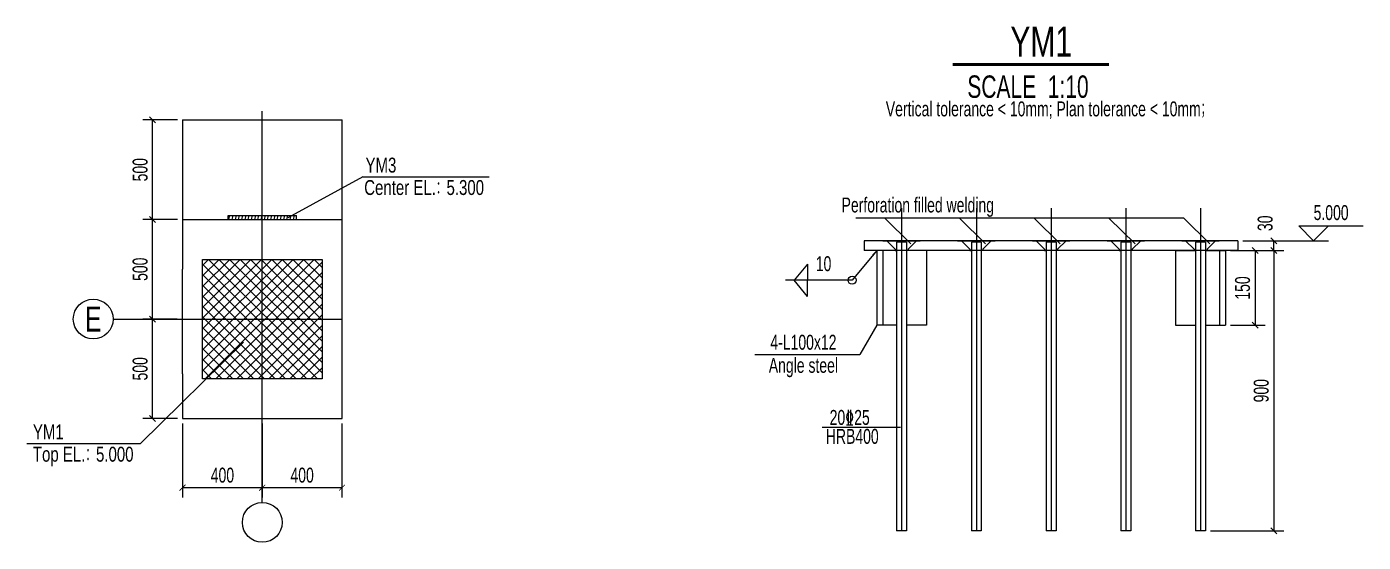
# Model space of a CAD drawing. Header units: millimetres. Extents: x -15901 to 146244, y -607033 to -56344.
# Drawn here: x 28722 to 55550, y -509507 to -499149 of the extents above; entities that cross this region are included whole.
import ezdxf
from ezdxf.enums import TextEntityAlignment as Align

# ---------------------------------------------------------------- set-up
doc = ezdxf.new("R2010")
doc.units = ezdxf.units.MM
doc.header["$LTSCALE"] = 2000
for name, pattern in [('CENTER', [50.8, 31.75, -6.35, 6.35, -6.35]), ('DASHDOT', [1, 0.5, -0.25, 0, -0.25]), ('SOLID', [0])]:
    doc.linetypes.add(name, pattern=pattern)
for name, color, linetype in [('4', 2, 'Continuous'), ('DIM', 2, 'Continuous'), ('LINE', 7, 'Continuous'), ('S_01', 3, 'Continuous'), ('S_01_OUTL', 3, 'Continuous'), ('S_02', 151, 'CENTER'), ('S_02_AXIS', 171, 'CENTER'), ('S_04', 2, 'Continuous'), ('S_04_TEXT', 2, 'Continuous'), ('S_05_DIMS', 7, 'Continuous'), ('S_07', 6, 'Continuous'), ('SOLID_CYAN', 4, 'SOLID'), ('TEXT', 3, 'Continuous'), ('图层1', 7, 'DASHDOT')]:
    doc.layers.add(name, color=color, linetype=linetype)
doc.styles.add('KS', font='kstxt.shx', dxfattribs={"width": 0.7, "height": 300, "bigfont": 'kshz.shx'})
doc.dimstyles.new('KS25', dxfattribs={"dimtxt": 300, "dimasz": 120, "dimexe": 200, "dimexo": 100, "dimgap": 100, "dimtad": 1, "dimdec": 0, "dimlfac": 0.25, "dimzin": 14, "dimdsep": 46, "dimtxsty": 'KS', "dimblk": 'ARCHTICK', "dimcen": -900, "dimclrd": 7, "dimclre": 7, "dimclrt": 2, "dimadec": 0, "dimazin": 0, "dimtfac": 1, "dimtdec": 0, "dimtix": 1, "dimtmove": 2, "dimatfit": 2, "dimfxl": 1, "dimtolj": 1, "dimtzin": 14, "dimarcsym": 0})
doc.dimstyles.new('KSDIM0.25', dxfattribs={"dimtxt": 300, "dimasz": 120, "dimexe": 200, "dimexo": 100, "dimgap": 100, "dimtad": 1, "dimdec": 0, "dimlfac": 0.25, "dimzin": 14, "dimdsep": 46, "dimtxsty": 'KS', "dimblk": 'ARCHTICK', "dimblk1": 'OBLIQUE', "dimblk2": 'OBLIQUE', "dimsah": 1, "dimcen": -900, "dimclrd": 7, "dimclre": 7, "dimclrt": 2, "dimazin": 3, "dimtfac": 1, "dimtdec": 0, "dimtix": 1, "dimtmove": 2, "dimatfit": 2, "dimfxl": 1, "dimtolj": 1, "dimtzin": 14, "dimlwd": -3, "dimarcsym": 0})
doc.dimstyles.new('KSDIM1.2', dxfattribs={"dimtxt": 300, "dimasz": 120, "dimexe": 200, "dimexo": 100, "dimgap": 100, "dimtad": 1, "dimdec": 0, "dimlfac": 1.2, "dimzin": 14, "dimdsep": 46, "dimtxsty": 'KS', "dimblk": 'ARCHTICK', "dimblk1": 'OBLIQUE', "dimblk2": 'OBLIQUE', "dimsah": 1, "dimcen": -900, "dimclrd": 7, "dimclre": 7, "dimclrt": 2, "dimazin": 3, "dimtfac": 1, "dimtdec": 0, "dimtix": 1, "dimtmove": 2, "dimatfit": 2, "dimfxl": 1, "dimtolj": 1, "dimtzin": 14, "dimlwd": -3, "dimlwe": -1, "dimarcsym": 0})

# ---------------------------------------------------------------- blocks, each defined once
blk = doc.blocks.new('_OBLIQUE')
at = {"color": 1}
blk.add_line((-0.5, -0.5), (0.5, 0.5), dxfattribs=at)
blk = doc.blocks.new('*D341')
at = {"layer": 'Defpoints', "color": 0}
for p in [(53033, -503448), (53753, -503448), (53033, -503648)]:
    blk.add_point(p, dxfattribs=at)
at = {"layer": 'DIM', "color": 7, "linetype": 'Continuous'}
for p, q in [((53133, -503448), (53953, -503448)), ((53133, -503648), (53953, -503648))]:
    blk.add_line(p, q, dxfattribs=at)
at = {"layer": 'DIM', "color": 7, "linetype": 'Continuous', "lineweight": -3}
blk.add_line((53753, -503648), (53753, -503448), dxfattribs=at)
at = {"layer": 'DIM', "color": 7, "linetype": 'ByBlock', "lineweight": -3, "xscale": 120, "yscale": 120, "zscale": 120}
for p, rotation in [((53753, -503448), 90), ((53753, -503648), 270)]:
    blk.add_blockref('_OBLIQUE', p, dxfattribs=dict(at, rotation=rotation))
at = {"layer": 'DIM', "color": 2, "insert": (53582, -503098), "char_height": 300, "attachment_point": 5, "rotation": 90, "style": 'KS'}
blk.add_mtext('\\A1;30', dxfattribs=at)
blk = doc.blocks.new('_ArchTick')
at = {"color": 0, "linetype": 'ByBlock', "const_width": 0.15}
blk.add_lwpolyline([(-0.5, -0.5), (0.5, 0.5)], dxfattribs=at)
blk = doc.blocks.new('*D342')
at = {"layer": 'Defpoints', "color": 0}
for p in [(53033, -503648), (52383, -509276), (53753, -509276)]:
    blk.add_point(p, dxfattribs=at)
at = {"layer": 'DIM', "color": 7, "linetype": 'Continuous'}
for p, q in [((53133, -503648), (53953, -503648)), ((52483, -509276), (53953, -509276))]:
    blk.add_line(p, q, dxfattribs=at)
at = {"layer": 'DIM', "color": 7, "linetype": 'Continuous', "lineweight": -3}
blk.add_line((53753, -503648), (53753, -509276), dxfattribs=at)
at = {"layer": 'DIM', "color": 7, "linetype": 'ByBlock', "lineweight": -3, "xscale": 120, "yscale": 120, "zscale": 120}
for p, rotation in [((53753, -503648), 90), ((53753, -509276), 270)]:
    blk.add_blockref('_OBLIQUE', p, dxfattribs=dict(at, rotation=rotation))
at = {"layer": 'DIM', "color": 2, "insert": (53503, -506462), "char_height": 300, "attachment_point": 5, "rotation": 90, "style": 'KS'}
blk.add_mtext('\\A1;900', dxfattribs=at)
blk = doc.blocks.new('*D343')
at = {"layer": 'Defpoints', "color": 0}
for p in [(52783, -503648), (52783, -505148), (53378, -505148)]:
    blk.add_point(p, dxfattribs=at)
at = {"layer": 'DIM', "color": 7, "linetype": 'Continuous'}
for p, q in [((52883, -503648), (53578, -503648)), ((52883, -505148), (53578, -505148))]:
    blk.add_line(p, q, dxfattribs=at)
at = {"layer": 'DIM', "color": 7, "linetype": 'Continuous', "lineweight": -3}
blk.add_line((53378, -503648), (53378, -505148), dxfattribs=at)
at = {"layer": 'DIM', "color": 7, "linetype": 'ByBlock', "lineweight": -3, "xscale": 120, "yscale": 120, "zscale": 120}
for p, rotation in [((53378, -503648), 90), ((53378, -505148), 270)]:
    blk.add_blockref('_OBLIQUE', p, dxfattribs=dict(at, rotation=rotation))
at = {"layer": 'DIM', "color": 2, "insert": (53128, -504398), "char_height": 300, "attachment_point": 5, "rotation": 90, "style": 'KS'}
blk.add_mtext('\\A1;150', dxfattribs=at)
blk = doc.blocks.new('*D579')
at = {"layer": 'Defpoints', "color": 0}
for p in [(33450, -507022), (35050, -507022), (33450, -508410)]:
    blk.add_point(p, dxfattribs=at)
at = {"layer": 'S_04', "color": 7, "lineweight": -2}
for p, q in [((33450, -507122), (33450, -508610)), ((35050, -507122), (35050, -508610)), ((35050, -508410), (33450, -508410))]:
    blk.add_line(p, q, dxfattribs=at)
at = {"layer": 'S_04', "color": 7, "linetype": 'ByBlock', "lineweight": -2, "xscale": 120, "yscale": 120, "zscale": 120}
for p, rotation in [((33450, -508410), 179.9999999999875), ((35050, -508410), 359.9999999999875)]:
    blk.add_blockref('_ArchTick', p, dxfattribs=dict(at, rotation=rotation))
at = {"layer": 'S_04', "color": 2, "insert": (34250, -508160), "char_height": 300, "attachment_point": 5, "style": 'KS'}
blk.add_mtext('\\A1;400', dxfattribs=at)
blk = doc.blocks.new('*D580')
at = {"layer": 'Defpoints', "color": 0}
for p in [(31850, -507022), (33450, -507022), (31850, -508410)]:
    blk.add_point(p, dxfattribs=at)
at = {"layer": 'S_04', "color": 7, "lineweight": -2}
for p, q in [((31850, -507122), (31850, -508610)), ((33450, -507122), (33450, -508610)), ((33450, -508410), (31850, -508410))]:
    blk.add_line(p, q, dxfattribs=at)
at = {"layer": 'S_04', "color": 7, "linetype": 'ByBlock', "lineweight": -2, "xscale": 120, "yscale": 120, "zscale": 120, "rotation": 180}
blk.add_blockref('_ArchTick', (31850, -508410), dxfattribs=at)
at = {"layer": 'S_04', "color": 7, "linetype": 'ByBlock', "lineweight": -2, "xscale": 120, "yscale": 120, "zscale": 120}
blk.add_blockref('_ArchTick', (33450, -508410), dxfattribs=at)
at = {"layer": 'S_04', "color": 2, "insert": (32650, -508160), "char_height": 300, "attachment_point": 5, "style": 'KS'}
blk.add_mtext('\\A1;400', dxfattribs=at)
blk = doc.blocks.new('*D581')
at = {"layer": 'Defpoints', "color": 0}
for p in [(31249, -505022), (31839, -505022), (31850, -507022)]:
    blk.add_point(p, dxfattribs=at)
at = {"layer": 'S_05_DIMS', "color": 7, "lineweight": -2}
for p, q in [((31739, -505022), (31049, -505022)), ((31750, -507022), (31049, -507022))]:
    blk.add_line(p, q, dxfattribs=at)
at = {"layer": 'S_05_DIMS', "color": 7, "lineweight": -3}
blk.add_line((31249, -507022), (31249, -505022), dxfattribs=at)
at = {"layer": 'S_05_DIMS', "color": 7, "linetype": 'ByBlock', "lineweight": -3, "xscale": 120, "yscale": 120, "zscale": 120}
for p, rotation in [((31249, -505022), 90), ((31249, -507022), 270)]:
    blk.add_blockref('_OBLIQUE', p, dxfattribs=dict(at, rotation=rotation))
at = {"layer": 'S_05_DIMS', "color": 2, "insert": (30999, -506022), "char_height": 300, "attachment_point": 5, "rotation": 90, "style": 'KS'}
blk.add_mtext('\\A1;500', dxfattribs=at)
blk = doc.blocks.new('*D582')
at = {"layer": 'Defpoints', "color": 0}
for p in [(31249, -503022), (31850, -503022), (31839, -505022)]:
    blk.add_point(p, dxfattribs=at)
at = {"layer": 'S_05_DIMS', "color": 7, "lineweight": -2}
for p, q in [((31750, -503022), (31049, -503022)), ((31739, -505022), (31049, -505022))]:
    blk.add_line(p, q, dxfattribs=at)
at = {"layer": 'S_05_DIMS', "color": 7, "lineweight": -3}
blk.add_line((31249, -505022), (31249, -503022), dxfattribs=at)
at = {"layer": 'S_05_DIMS', "color": 7, "linetype": 'ByBlock', "lineweight": -3, "xscale": 120, "yscale": 120, "zscale": 120}
for p, rotation in [((31249, -503022), 90), ((31249, -505022), 270)]:
    blk.add_blockref('_OBLIQUE', p, dxfattribs=dict(at, rotation=rotation))
at = {"layer": 'S_05_DIMS', "color": 2, "insert": (30999, -504022), "char_height": 300, "attachment_point": 5, "rotation": 90, "style": 'KS'}
blk.add_mtext('\\A1;500', dxfattribs=at)
blk = doc.blocks.new('*D583')
at = {"layer": 'Defpoints', "color": 0}
for p in [(31249, -501022), (31850, -501022), (31850, -503022)]:
    blk.add_point(p, dxfattribs=at)
at = {"layer": 'S_05_DIMS', "color": 7, "lineweight": -2}
for p, q in [((31750, -501022), (31049, -501022)), ((31750, -503022), (31049, -503022))]:
    blk.add_line(p, q, dxfattribs=at)
at = {"layer": 'S_05_DIMS', "color": 7, "lineweight": -3}
blk.add_line((31249, -503022), (31249, -501022), dxfattribs=at)
at = {"layer": 'S_05_DIMS', "color": 7, "linetype": 'ByBlock', "lineweight": -3, "xscale": 120, "yscale": 120, "zscale": 120}
for p, rotation in [((31249, -501022), 90), ((31249, -503022), 270)]:
    blk.add_blockref('_OBLIQUE', p, dxfattribs=dict(at, rotation=rotation))
at = {"layer": 'S_05_DIMS', "color": 2, "insert": (30999, -502022), "char_height": 300, "attachment_point": 5, "rotation": 90, "style": 'KS'}
blk.add_mtext('\\A1;500', dxfattribs=at)

msp = doc.modelspace()

# ---------------------------------------------------------------- hatches: boundary and pattern name
at = {"layer": 'S_07'}
h = msp.add_hatch(dxfattribs=at)
h.set_pattern_fill('ANSI31', color=256, scale=500, angle=210.125, style=0)
h.set_pattern_definition([(255.125, (-265899.33, -513668.394), (60.405511, -16.044444), [])])
h.paths.add_polyline_path([(34169.577, -503022.499), (34169.577, -502997.418), (34148.205, -503022.499)])
h.paths.add_polyline_path([(34134.734, -503022.499), (34134.734, -502942.499), (32765.995, -502942.499), (32765.995, -503022.499)])
h = msp.add_hatch(dxfattribs=at)
h.set_pattern_fill('ANSI37', color=6, scale=1200, style=0)
h.set_pattern_definition([(45, (-684424.75, -719139.01), (-106.066017, 106.066017), []), (135, (-684424.75, -719139.01), (-106.066017, -106.066017), [])])
h.paths.add_polyline_path([(33450.12, -505022.499), (33450.12, -503822.499), (32250.12, -503822.499), (32250.12, -505022.499)])
h.paths.add_polyline_path([(34650.12, -505022.499), (34650.12, -503822.499), (33450.12, -503822.499), (33450.12, -505022.499)])
h.paths.add_polyline_path([(34650.12, -505022.499), (33450.12, -505022.499), (33450.12, -506222.499), (34650.12, -506222.499)])
h.paths.add_polyline_path([(33450.12, -506222.499), (33450.12, -505022.499), (32250.12, -505022.499), (32250.12, -506222.499)])

# ---------------------------------------------------------------- linework, layer by layer
at = {"color": 253, "linetype": 'Continuous'}
for p, q in [((44391.73, -503917.648), (44129.469, -504241.852)), ((44391.73, -503917.648), (44391.73, -504241.852)), ((45289.209, -504241.852), (43953.896, -504241.852)), ((44391.73, -504566.057), (44129.469, -504241.852)), ((44391.73, -504566.057), (44391.73, -504241.852))]:
    msp.add_line(p, q, dxfattribs=at)
msp.add_circle((45289.209, -504241.852), 81.318, dxfattribs=at)
at = {"layer": '4'}
msp.add_line((35465.757, -502166.858), (38004.501, -502166.858), dxfattribs=at)
at = {"layer": 'LINE'}
msp.add_line((53660.429, -503448.286), (54501.385, -503448.286), dxfattribs=at)
at = {"layer": 'S_01'}
for p, q in [((31850.12, -501022.499), (31850.12, -504022)), ((31850.12, -501022.499), (35050.12, -501022.499)), ((35050.12, -504022), (35050.12, -501022.499)), ((31850.12, -503022.499), (35050.12, -503022.499)), ((32765.995, -503022.499), (32765.995, -502942.499)), ((32765.995, -502942.499), (34134.734, -502942.499)), ((34134.734, -503022.499), (34134.734, -502942.499)), ((31850.12, -506123.144), (31850.12, -504022)), ((35050.12, -506123.144), (35050.12, -504022)), ((31850.12, -506123.144), (31850.12, -507022.499)), ((35050.12, -507022.499), (35050.12, -506123.144)), ((31850.12, -507022.499), (35050.12, -507022.499))]:
    msp.add_line(p, q, dxfattribs=at)
at = {"layer": 'S_01', "const_width": 60}
msp.add_lwpolyline([(50446.708, -499908.619), (47308.074, -499908.619)], dxfattribs=at)
at = {"layer": 'S_01'}
for centre in [(30056.117, -505022.499), (33450.12, -509107.175)]:
    msp.add_circle(centre, 400, dxfattribs=at)
at = {"layer": 'S_01_OUTL'}
msp.add_lwpolyline([(32250.12, -503822.499), (34650.12, -503822.499), (34650.12, -506222.499), (32250.12, -506222.499)], close=True, dxfattribs=at)
at = {"layer": 'S_02', "ltscale": 5}
for p, q in [((33450.12, -508707.175), (33450.12, -500843.079)), ((30456.117, -505022.499), (35050.12, -505022.499))]:
    msp.add_line(p, q, dxfattribs=at)
at = {"layer": 'S_02_AXIS'}
for p, q in [((46283.273, -502794.982), (46283.273, -509275.893)), ((47783.273, -502794.982), (47783.273, -509275.893)), ((49283.273, -502794.982), (49283.273, -509275.893)), ((50783.273, -502794.982), (50783.273, -509275.893)), ((52283.273, -502794.982), (52283.273, -509275.893))]:
    msp.add_line(p, q, dxfattribs=at)
at = {"layer": 'S_04'}
for p, q in [((35465.757, -502166.858), (33963.074, -502986.08)), ((33075.49, -505487.23), (31004.312, -507524.878)), ((28721.668, -507524.878), (31004.312, -507524.878))]:
    msp.add_line(p, q, dxfattribs=at)
at = {"layer": 'S_04_TEXT'}
for p, q in [((51945.182, -502992.971), (45364.399, -502992.971)), ((46468.277, -503512.377), (45945.182, -502992.971)), ((47968.277, -503512.377), (47445.182, -502992.971)), ((49468.277, -503512.377), (48945.182, -502992.971)), ((50968.277, -503512.377), (50445.182, -502992.971)), ((52468.277, -503512.377), (51945.182, -502992.971)), ((45783.273, -505148.286), (45445.416, -505734.145)), ((43335.665, -505734.145), (45445.416, -505734.145)), ((44691.264, -507195.64), (46262.153, -507195.64))]:
    msp.add_line(p, q, dxfattribs=at)
for points in [[(54850.009, -503151.301), (54553.024, -503448.286), (54256.039, -503151.301), (55550.009, -503151.301)], [(53753.024, -503448.286), (54853.024, -503448.286)]]:
    msp.add_lwpolyline(points, dxfattribs=at)
at = {"layer": 'SOLID_CYAN', "color": 1, "linetype": 'Continuous'}
for p, q in [((45783.273, -503648.286), (45783.273, -505148.286)), ((46183.273, -503648.286), (45783.273, -503648.286)), ((45903.273, -503648.286), (45903.273, -505148.286)), ((46783.273, -503648.286), (46383.273, -503648.286)), ((46783.273, -503648.286), (46783.273, -505148.286)), ((51783.273, -503648.286), (51783.273, -505148.286)), ((51783.273, -503648.286), (52183.273, -503648.286)), ((52383.273, -503648.286), (52783.273, -503648.286)), ((52663.273, -503648.286), (52663.273, -505148.286)), ((52783.273, -503648.286), (52783.273, -505148.286)), ((46183.273, -505148.286), (45783.273, -505148.286)), ((46783.273, -505148.286), (46383.273, -505148.286)), ((51783.273, -505148.286), (52183.273, -505148.286)), ((52383.273, -505148.286), (52783.273, -505148.286))]:
    msp.add_line(p, q, dxfattribs=at)
at = {"layer": 'TEXT'}
for p, q in [((45908.273, -503448.286), (46658.273, -503448.286)), ((46153.273, -503618.286), (45983.273, -503448.286)), ((46413.273, -503618.286), (46583.273, -503448.286)), ((47408.273, -503448.286), (48158.273, -503448.286)), ((47653.273, -503618.286), (47483.273, -503448.286)), ((47913.273, -503618.286), (48083.273, -503448.286)), ((48908.273, -503448.286), (49658.273, -503448.286)), ((49153.273, -503618.286), (48983.273, -503448.286)), ((49413.273, -503618.286), (49583.273, -503448.286)), ((50408.273, -503448.286), (51158.273, -503448.286)), ((50653.273, -503618.286), (50483.273, -503448.286)), ((50913.273, -503618.286), (51083.273, -503448.286)), ((51908.273, -503448.286), (52658.273, -503448.286)), ((52153.273, -503618.286), (51983.273, -503448.286)), ((52413.273, -503618.286), (52583.273, -503448.286)), ((46153.273, -503618.286), (46153.273, -503648.286)), ((46153.273, -503648.286), (46183.273, -503648.286)), ((46413.273, -503648.286), (46383.273, -503648.286)), ((46413.273, -503618.286), (46413.273, -503648.286)), ((47653.273, -503618.286), (47653.273, -503648.286)), ((47653.273, -503648.286), (47683.273, -503648.286)), ((47913.273, -503648.286), (47883.273, -503648.286)), ((47913.273, -503618.286), (47913.273, -503648.286)), ((49153.273, -503618.286), (49153.273, -503648.286)), ((49153.273, -503648.286), (49183.273, -503648.286)), ((49413.273, -503648.286), (49383.273, -503648.286)), ((49413.273, -503618.286), (49413.273, -503648.286)), ((50653.273, -503618.286), (50653.273, -503648.286)), ((50653.273, -503648.286), (50683.273, -503648.286)), ((50913.273, -503648.286), (50883.273, -503648.286)), ((50913.273, -503618.286), (50913.273, -503648.286)), ((52153.273, -503618.286), (52153.273, -503648.286)), ((52153.273, -503648.286), (52183.273, -503648.286)), ((52413.273, -503648.286), (52383.273, -503648.286)), ((52413.273, -503618.286), (52413.273, -503648.286))]:
    msp.add_line(p, q, dxfattribs=at)
at = {"layer": '图层1', "linetype": 'ByBlock'}
for p, q in [((53033.273, -503448.286), (45533.273, -503448.286)), ((45533.273, -503448.286), (45533.273, -503648.286)), ((46383.273, -503478.286), (46183.273, -503478.286)), ((46183.273, -503478.286), (46183.273, -509275.893)), ((46383.273, -503478.286), (46383.273, -509275.893)), ((47883.273, -503478.286), (47683.273, -503478.286)), ((47683.273, -503478.286), (47683.273, -509275.893)), ((47883.273, -503478.286), (47883.273, -509275.893)), ((49383.273, -503478.286), (49183.273, -503478.286)), ((49183.273, -503478.286), (49183.273, -509275.893)), ((49383.273, -503478.286), (49383.273, -509275.893)), ((50883.273, -503478.286), (50683.273, -503478.286)), ((50683.273, -503478.286), (50683.273, -509275.893)), ((50883.273, -503478.286), (50883.273, -509275.893)), ((52383.273, -503478.286), (52183.273, -503478.286)), ((52183.273, -503478.286), (52183.273, -509275.893)), ((52383.273, -503478.286), (52383.273, -509275.893)), ((53033.273, -503448.286), (53033.273, -503648.286)), ((53033.273, -503648.286), (45533.273, -503648.286)), ((46383.273, -509275.893), (46183.273, -509275.893)), ((47883.273, -509275.893), (47683.273, -509275.893)), ((49383.273, -509275.893), (49183.273, -509275.893)), ((50883.273, -509275.893), (50683.273, -509275.893)), ((52383.273, -509275.893), (52183.273, -509275.893))]:
    msp.add_line(p, q, dxfattribs=at)

# ---------------------------------------------------------------- texts
at = {"color": 253, "linetype": 'Continuous', "style": 'KS', "width": 0.7}
msp.add_text('10', height=300, dxfattribs=at).set_placement((44716.623, -503909.586), align=Align.MIDDLE)
at = {"layer": '4', "style": 'KS', "width": 0.75}
for s, height, p in [('YM1', 600, (48466.248, -499748.89)), ('YM3', 300, (35522.383, -502079.115))]:
    msp.add_text(s, height=height, dxfattribs=at).set_placement(p)
at = {"layer": 'S_01_OUTL', "color": 7, "style": 'KS', "width": 0.7}
msp.add_text('Vertical tolerance < 10mm; Plan tolerance < 10mm；', height=300, dxfattribs=at).set_placement((45966.092, -500949.678))
at = {"layer": 'S_04', "style": 'KS', "width": 0.75}
for s, p in [('Center EL.：5.300', (35496.279, -502529.612)), ('YM1', (28845.081, -507439.134)), ('Top EL.：5.000', (28845.081, -507887.632))]:
    msp.add_text(s, height=300, dxfattribs=at).set_placement(p)
msp.add_text('E', height=500, dxfattribs=at).set_placement((30056.117, -505022.499), align=Align.MIDDLE)
at = {"layer": 'S_04_TEXT', "style": 'KS', "width": 0.7}
for s, p in [('Perforation filled welding', (46608.115, -502767.676)), ('4-L100x12', (44312.007, -505488.102)), ('Angle steel', (44312.007, -505989.231)), ('20%%13225', (45241.216, -506997.981)), ('HRB400', (45292.369, -507379.1))]:
    msp.add_text(s, height=300, dxfattribs=at).set_placement(p, align=Align.MIDDLE)
msp.add_text('5.000', height=300, dxfattribs=at).set_placement((54553.024, -503033.286))
at = {"layer": 'TEXT', "style": 'KS', "width": 0.7}
msp.add_text('SCALE  1:10', height=450, dxfattribs=at).set_placement((48820.077, -500352.735), align=Align.MIDDLE)

# ---------------------------------------------------------------- dimensions: what is measured, and where the dimension line sits
at = {"layer": 'DIM', "color": 3, "linetype": 'Continuous'}
dim = msp.add_linear_dim(base=(53753.024, -503448.286), p1=(53033.273, -503648.286), p2=(53033.273, -503448.286), angle=90, text='30', dimstyle='KSDIM1.2', override={"dimlfac": 0.1, "dimzin": 8}, dxfattribs=at)
dim.commit()
dim.dimension.update_dxf_attribs({"geometry": '*D341', "text_midpoint": (53581.802, -503098.216), "dimtype": 160})
dim = msp.add_linear_dim(base=(53753.024, -509275.893), p1=(53033.273, -503648.286), p2=(52383.273, -509275.893), angle=90, text='900', dimstyle='KSDIM1.2', override={"dimlfac": 0.1, "dimzin": 8}, dxfattribs=at)
dim.commit()
dim.dimension.update_dxf_attribs({"geometry": '*D342', "text_midpoint": (53503.024, -506462.089)})
dim = msp.add_linear_dim(base=(53378.233, -505148.286), p1=(52783.273, -503648.286), p2=(52783.273, -505148.286), angle=90, dimstyle='KSDIM1.2', override={"dimlfac": 0.1, "dimzin": 8}, dxfattribs=at)
dim.commit()
dim.dimension.update_dxf_attribs({"geometry": '*D343', "text_midpoint": (53128.233, -504398.286)})
at = {"layer": 'S_04'}
dim = msp.add_linear_dim(base=(31850.12, -508410.002), p1=(33450.12, -507022.499), p2=(31850.12, -507022.499), angle=360, dimstyle='KS25', dxfattribs=at)
dim.commit()
dim.dimension.update_dxf_attribs({"geometry": '*D580', "text_midpoint": (32650.12, -508160.002)})
dim = msp.add_aligned_dim(p1=(35050.12, -507022.499), p2=(33450.12, -507022.499), distance=1387.503, dimstyle='KS25', dxfattribs=at)
dim.commit()
dim.dimension.update_dxf_attribs({"geometry": '*D579', "text_midpoint": (34250.12, -508160.002)})
at = {"layer": 'S_05_DIMS'}
for base, p1, p2, picture, middle in [((31248.577, -501022.499), (31850.12, -503022.499), (31850.12, -501022.499), '*D583', (30998.577, -502022.499)), ((31248.577, -503022.499), (31838.896, -505022.499), (31850.12, -503022.499), '*D582', (30998.577, -504022.499)), ((31248.577, -505022.499), (31850.12, -507022.499), (31838.896, -505022.499), '*D581', (30998.577, -506022.499))]:
    dim = msp.add_linear_dim(base=base, p1=p1, p2=p2, angle=90, dimstyle='KSDIM0.25', override={"dimlfac": 0.25}, dxfattribs=at)
    dim.commit()
    dim.dimension.update_dxf_attribs({"geometry": picture, "text_midpoint": middle})

# ---------------------------------------------------------------- leaders
at = {"color": 253, "linetype": 'Continuous'}
msp.add_leader([(45783.273, -503648.286), (45289.209, -504241.852)], dimstyle='KSDIM1.2', override={"dimlfac": 0.1, "dimzin": 8}, dxfattribs=at)

doc.saveas('drawing.dxf')
